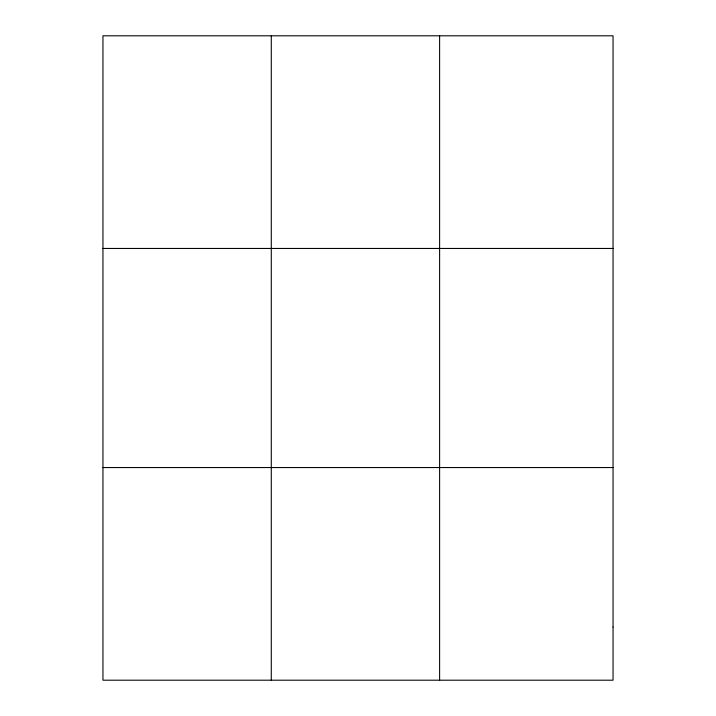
<?xml version="1.0" encoding="UTF-8"?>
<svg xmlns="http://www.w3.org/2000/svg" width="716" height="716" viewBox="0 0 716 716"><rect width="100%" height="100%" fill="white"/><g stroke="black" fill="none" stroke-linecap="round" stroke-linejoin="round"><path stroke-width="1.07" d="M271.283 35.8L271.283 680.2M439.615 35.8L439.615 680.2M102.952 248.452L613.048 248.452M102.952 467.548L613.048 467.548M613.048 627.037L613.048 680.2L102.952 680.2L102.952 35.8L613.048 35.8L613.048 627.037"/></g></svg>
